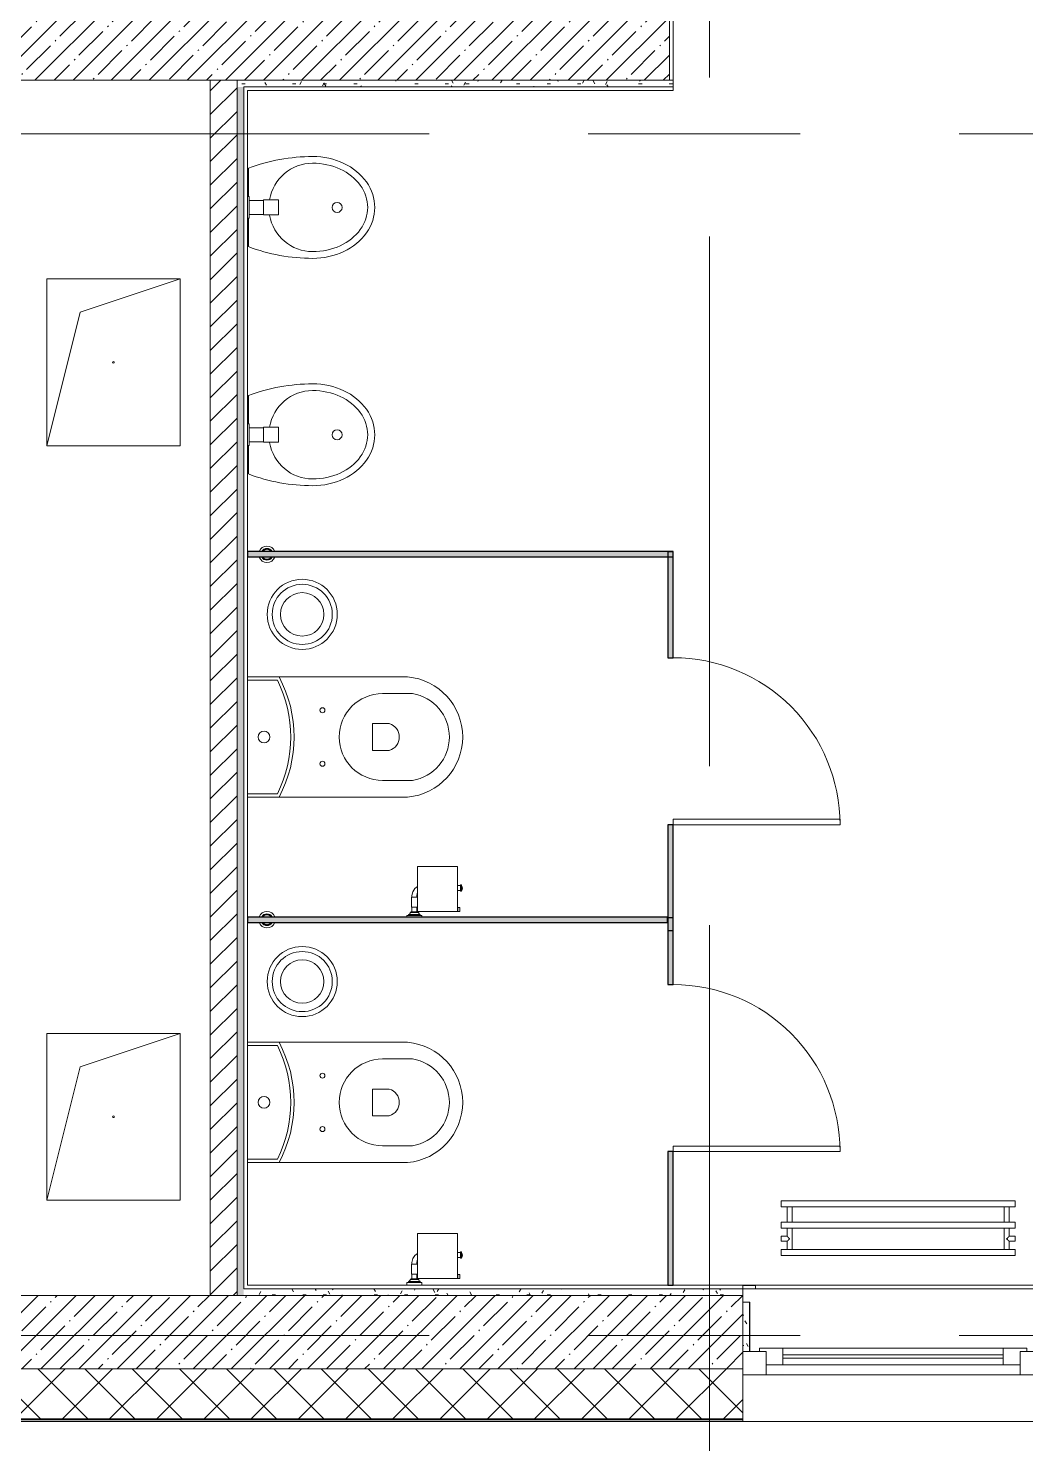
# Model space of a CAD drawing. Header units: millimetres. Extents: x 35147 to 231677, y -8553 to 29000.
# Drawn here: x 68520 to 71507, y -324 to 3916 of the extents above; entities that cross this region are included whole.
import ezdxf

# ---------------------------------------------------------------- set-up
doc = ezdxf.new("R2010")
doc.units = ezdxf.units.MM
doc.linetypes.add('Осевая', pattern=[3175, 635, -476.25, 1587.5, -476.25])
for name, color, linetype, lineweight in [('A-DETL-GENF', 7, 'Continuous', 9), ('A-DOOR', 7, 'Continuous', 9), ('A-GENM', 7, 'Continuous', 9), ('A-GENM-1', 7, 'Continuous', 25), ('A-GLAZ', 7, 'Continuous', 9), ('A-GLAZ-1', 7, 'Continuous', 13), ('A-WALL', 7, 'Continuous', 9), ('I-WALL', 7, 'Continuous', 9), ('M-EQPM', 7, 'Continuous', 9), ('P-SANR-FIXT', 7, 'Continuous', 9), ('Оси', 7, 'Continuous', 9), ('Оси-2', 7, 'Осевая', 9)]:
    doc.layers.add(name, color=color, linetype=linetype, lineweight=lineweight)
doc.layers.add('A-WALL-1', color=7, linetype='Continuous', lineweight=9, true_color=0x3c3c3c)
doc.layers.add('A-WALL-FNSH-1', color=7, linetype='Continuous', lineweight=9, true_color=0x3c3c3c)
pattern_1 = [(45, (0, 0), (-57.02463, 57.02463), []), (45, (57.025, 0), (-57.02463, 57.02463), [100.806, -20.161, 3.353, -16.808])]
pattern_2 = [(0, (0, 0), (121.92, 30.48), [10.058, -81.382, 10.058, -81.382, -487.68]), (0, (0, 0), (121.92, 30.48), [-182.88, 10.058, -172.822, 10.058, -81.382, -213.36]), (0, (0, 0), (121.92, 30.48), [-457.2, 10.058, -50.902, 10.058, -142.342]), (120, (45.72, 15.24), (-87.356454, 90.345817), [10.058, -81.382, 10.058, -81.382, -487.68]), (120, (45.72, 15.24), (-87.356454, 90.345817), [-182.88, 10.058, -172.822, 10.058, -81.382, -213.36]), (120, (45.72, 15.24), (-87.356454, 90.345817), [-457.2, 10.058, -50.902, 10.058, -142.342]), (240, (60.96, 76.2), (-34.563546, -120.825817), [10.058, -81.382, 10.058, -81.382, -487.68]), (240, (60.96, 76.2), (-34.563546, -120.825817), [-182.88, 10.058, -172.822, 10.058, -81.382, -213.36]), (240, (60.96, 76.2), (-34.563546, -120.825817), [-457.2, 10.058, -50.902, 10.058, -142.342])]

# ---------------------------------------------------------------- blocks, each defined once
blk = doc.blocks.new('120_Окно_СКБ_1Ст - 120_Окно_СКБ_1Ст 900х2500_h_-22445987-План размещения напольных электротехнических лючков и розеток 2 этажа в осях 12-23')
at = {"layer": 'A-GLAZ'}
for p, q in [((450, -57), (-450, -57)), ((-430, -127), (-400, -127)), ((-330, -107), (330, -107)), ((330, -117), (-330, -117)), ((400, -127), (430, -127))]:
    blk.add_line(p, q, dxfattribs=at)
at = {"layer": 'A-GLAZ-1'}
for p, q in [((-450, -127), (-450, -57)), ((-450, -57), (-380, -57)), ((-380, -57), (-380, -127)), ((380, -127), (380, -57)), ((380, -57), (450, -57)), ((450, -57), (450, -127)), ((-380, -127), (-450, -127)), ((-380, -127), (-400, -127)), ((-400, -127), (-400, -137)), ((380, -87), (-380, -87)), ((-380, -87), (-380, -127)), ((-330, -137), (-330, -87)), ((330, -137), (330, -87)), ((380, -127), (380, -87)), ((450, -127), (380, -127)), ((400, -127), (380, -127)), ((400, -137), (400, -127)), ((-400, -137), (400, -137)), ((400, -137), (-400, -137))]:
    blk.add_line(p, q, dxfattribs=at)
blk = doc.blocks.new('GM_Отверстие прямоугольное _в плите_ - Отверстие-21609437-План размещения напольных электротехнических лючков и розеток 2 этажа в осях 12-23')
at = {"layer": 'A-GENM'}
for p, q in [((-200, -250), (-200, 250)), ((-200, 250), (200, 250)), ((200, 250), (-200, 250)), ((-200, 250), (-200, -250)), ((-100, 150), (200, 250)), ((200, 250), (200, -250)), ((200, -250), (200, 250)), ((-200, -250), (-100, 150)), ((200, -250), (-200, -250)), ((-200, -250), (200, -250))]:
    blk.add_line(p, q, dxfattribs=at)
for start, end in [(360, 180), (180, 360)]:
    blk.add_arc((0, 0), 2.5, start, end, dxfattribs=at)
blk = doc.blocks.new('radiator_prado_classic_z_tip_30_po exemplyaru - Classic Z Тип 30-500-30677900-План размещения напольных электротехнических лючков и розеток 2 этажа в осях 12-23')
at = {"layer": 'M-EQPM'}
for p, q in [((0, 228), (0, 210)), ((700, 228), (0, 228)), ((700, 210), (700, 228)), ((0, 210), (700, 210)), ((17.5, 210), (17.5, 164)), ((32.5, 164), (32.5, 210)), ((667.5, 210), (667.5, 164)), ((682.5, 164), (682.5, 210)), ((700, 164), (0, 164)), ((0, 164), (0, 146)), ((0, 146), (700, 146)), ((17.5, 146), (17.5, 121.5)), ((32.5, 82), (32.5, 146)), ((667.5, 146), (667.5, 82)), ((682.5, 121.5), (682.5, 146)), ((700, 146), (700, 164)), ((17.5, 121.5), (0, 121.5)), ((17.5, 121.5), (0, 121.5)), ((0, 121.5), (0, 121.2)), ((0, 106.5), (0, 121.5)), ((0, 121.2), (0, 121.2)), ((0, 106.8), (0, 106.5)), ((0, 106.8), (0, 106.8)), ((0, 106.5), (17.5, 106.5)), ((0, 106.5), (17.5, 106.5)), ((17.5, 106.5), (17.5, 82)), ((700, 121.5), (682.5, 121.5)), ((700, 121.5), (682.5, 121.5)), ((682.5, 82), (682.5, 106.5)), ((682.5, 106.5), (700, 106.5)), ((682.5, 106.5), (700, 106.5)), ((700, 121.5), (700, 106.5)), ((700, 121.2), (700, 121.5)), ((700, 121.5), (700, 121.2)), ((700, 121.2), (700, 121.5)), ((700, 106.5), (700, 106.8)), ((700, 106.8), (700, 106.5)), ((700, 106.5), (700, 106.8)), ((700, 82), (0, 82)), ((0, 82), (0, 64)), ((700, 64), (0, 64)), ((700, 64), (700, 82))]:
    blk.add_line(p, q, dxfattribs=at)
for points, knots in [([(25, 114), (24.5, 114.5), (23.6, 115.4), (22.4, 116.6), (21.6, 117.4), (21.1, 117.9), (20.8, 118.2), (20.5, 118.5), (20.2, 118.8), (19.8, 119.1), (19.6, 119.4), (19.3, 119.7), (19, 120), (18.7, 120.3), (18.5, 120.5), (18.3, 120.7), (18.1, 120.9), (17.9, 121.1), (17.8, 121.2), (17.7, 121.3), (17.5, 121.5), (17.5, 121.5), (17.5, 121.5)], [0, 0, 0, 0, 0.142857, 0.285714, 0.357143, 0.392857, 0.428571, 0.464286, 0.5, 0.535714, 0.571429, 0.607143, 0.642857, 0.678571, 0.714286, 0.75, 0.785714, 0.821429, 0.857143, 0.892857, 0.928571, 1, 1, 1, 1]), ([(17.5, 106.5), (17.5, 106.5), (17.5, 106.5), (17.7, 106.7), (17.8, 106.8), (17.9, 106.9), (18.1, 107.1), (18.3, 107.3), (18.5, 107.5), (18.7, 107.7), (19, 108), (19.3, 108.3), (19.6, 108.6), (19.8, 108.9), (20.3, 109.3), (20.7, 109.7), (21.1, 110.1), (21.6, 110.6), (22.4, 111.4), (23.6, 112.6), (24.5, 113.5), (25, 114)], [0, 0, 0, 0, 0.071429, 0.107143, 0.142857, 0.178571, 0.214286, 0.25, 0.285714, 0.321429, 0.357143, 0.392857, 0.428571, 0.464286, 0.5, 0.571429, 0.607143, 0.642857, 0.714286, 0.857143, 1, 1, 1, 1]), ([(675, 114), (675.5, 114.5), (676.4, 115.4), (677.6, 116.6), (678.4, 117.4), (678.9, 117.9), (679.2, 118.2), (679.5, 118.5), (679.8, 118.8), (680.1, 119.2), (680.4, 119.4), (680.7, 119.7), (681, 120), (681.3, 120.3), (681.5, 120.5), (681.7, 120.7), (681.9, 120.9), (682.1, 121.1), (682.2, 121.2), (682.3, 121.3), (682.5, 121.5), (682.5, 121.5), (682.5, 121.5)], [0, 0, 0, 0, 0.142857, 0.285714, 0.357143, 0.392857, 0.428571, 0.464286, 0.5, 0.535714, 0.571429, 0.607143, 0.642857, 0.678571, 0.714286, 0.75, 0.785714, 0.821429, 0.857143, 0.892857, 0.928571, 1, 1, 1, 1]), ([(682.5, 106.5), (682.5, 106.5), (682.5, 106.5), (682.3, 106.7), (682.2, 106.8), (682.1, 106.9), (681.9, 107.1), (681.7, 107.3), (681.5, 107.5), (681.3, 107.7), (681, 108), (680.7, 108.3), (680.4, 108.6), (680.1, 108.8), (679.7, 109.3), (679.3, 109.7), (678.9, 110.1), (678.4, 110.6), (677.6, 111.4), (676.4, 112.6), (675.5, 113.5), (675, 114)], [0, 0, 0, 0, 0.071429, 0.107143, 0.142857, 0.178571, 0.214286, 0.25, 0.285714, 0.321429, 0.357143, 0.392857, 0.428571, 0.464286, 0.5, 0.571429, 0.607143, 0.642857, 0.714286, 0.857143, 1, 1, 1, 1])]:
    blk.add_open_spline(points, degree=3, knots=knots, dxfattribs=at)
blk = doc.blocks.new('131_Сантехническая перегородка_Дверь - СД-1-29846662-План размещения напольных электротехнических лючков и розеток 2 этажа в осях 12-23')
at = {"layer": 'A-GENM'}
for points in [[(0, 8), (0, -8), (317.3, -8), (317.3, 8), (280.2, 8)], [(817.3, 8), (817.3, -8), (1134.7, -8), (1134.7, 8)]]:
    blk.add_hatch(color=256, dxfattribs=at).paths.add_polyline_path(points)
at = {"layer": 'A-DOOR'}
for p, q in [((333.3, -8), (317.3, -8)), ((317.3, -8), (317.3, -508)), ((333.3, -8), (333.3, -508)), ((333.3, -508), (317.3, -508))]:
    blk.add_line(p, q, dxfattribs=at)
blk.add_arc((317.3, -8), 500, 270, 0, dxfattribs=at)
at = {"layer": 'A-GENM-1'}
for p, q in [((317.3, 8), (0, 8)), ((0, 8), (0, -8)), ((317.3, -8), (317.3, 8)), ((1134.7, 8), (817.3, 8)), ((817.3, 8), (817.3, -8)), ((1134.7, -8), (1134.7, 8)), ((0, -8), (317.3, -8)), ((817.3, -8), (1134.7, -8))]:
    blk.add_line(p, q, dxfattribs=at)
blk = doc.blocks.new('131_Сантехническая перегородка_Дверь_сдвиг_ - СД-1-30819161-План размещения напольных электротехнических лючков и розеток 2 этажа в осях 12-23')
at = {"layer": 'A-GENM'}
for points in [[(0, -8), (400, -8), (400, 8), (0, 8)], [(900, 8), (900, -8), (1100, -8), (1100, 8)]]:
    blk.add_hatch(color=256, dxfattribs=at).paths.add_polyline_path(points)
at = {"layer": 'A-DOOR'}
for p, q in [((416, -8), (400, -8)), ((400, -8), (400, -508)), ((416, -8), (416, -508)), ((416, -508), (400, -508))]:
    blk.add_line(p, q, dxfattribs=at)
blk.add_arc((400, -8), 500, 270, 0, dxfattribs=at)
at = {"layer": 'A-GENM-1'}
for p, q in [((400, 8), (0, 8)), ((0, 8), (0, -8)), ((400, -8), (400, 8)), ((1100, 8), (900, 8)), ((900, 8), (900, -8)), ((1100, -8), (1100, 8)), ((0, -8), (400, -8)), ((900, -8), (1100, -8))]:
    blk.add_line(p, q, dxfattribs=at)
blk = doc.blocks.new('131_Сантехническая перегородка - СП-4-30850764-План размещения напольных электротехнических лючков и розеток 2 этажа в осях 12-23')
at = {"layer": 'A-GENM'}
blk.add_hatch(color=256, dxfattribs=at).paths.add_polyline_path([(1330, -8), (1330, 8), (55.2, 8), (55.2, -8), (1181.4, -8)])
at = {"layer": 'A-GENM', "flags": 128}
for points in [[(126.7, 8), (126.3, 8.5), (126, 9), (125.6, 9.5), (125.2, 9.9), (124.8, 10.4), (124.4, 10.8), (123.9, 11.2), (123.5, 11.6), (123, 12), (122.5, 12.3), (122, 12.7), (121.5, 13), (121, 13.3), (120.5, 13.6), (119.9, 13.8), (119.4, 14), (118.8, 14.3), (118.2, 14.4), (117.6, 14.6), (117, 14.7), (116.5, 14.9), (115.9, 14.9), (115.3, 15), (114.7, 15.1), (114.1, 15.1), (113.5, 15.1), (112.8, 15), (112.2, 15), (111.7, 14.9), (111.1, 14.8), (110.5, 14.7), (109.9, 14.5), (109.3, 14.4), (108.7, 14.2), (108.2, 13.9), (107.6, 13.7), (107.1, 13.4), (106.5, 13.2), (106, 12.9), (105.5, 12.5), (105, 12.2), (104.5, 11.8), (104.1, 11.4), (103.6, 11), (103.2, 10.6), (102.8, 10.2), (102.4, 9.7), (102, 9.3), (101.6, 8.8), (101.3, 8.3), (101.1, 8)], [(101.1, -8), (101.4, -8.5), (101.8, -9), (102.2, -9.5), (102.6, -9.9), (103, -10.4), (103.4, -10.8), (103.8, -11.2), (104.3, -11.6), (104.7, -12), (105.2, -12.3), (105.7, -12.7), (106.2, -13), (106.8, -13.3), (107.3, -13.6), (107.9, -13.8), (108.4, -14), (109, -14.3), (109.6, -14.4), (110.1, -14.6), (110.7, -14.7), (111.3, -14.9), (111.9, -14.9), (112.5, -15), (113.1, -15.1), (113.7, -15.1), (114.3, -15.1), (114.9, -15), (115.5, -15), (116.1, -14.9), (116.7, -14.8), (117.3, -14.7), (117.9, -14.5), (118.5, -14.4), (119, -14.2), (119.6, -13.9), (120.2, -13.7), (120.7, -13.4), (121.2, -13.2), (121.7, -12.9), (122.3, -12.5), (122.7, -12.2), (123.2, -11.8), (123.7, -11.4), (124.1, -11), (124.6, -10.6), (125, -10.2), (125.4, -9.7), (125.8, -9.3), (126.1, -8.8), (126.5, -8.3), (126.7, -8)]]:
    blk.add_lwpolyline(points, dxfattribs=at)
at = {"layer": 'A-GENM'}
for radius, start, end in [(24.6, 19.9113, 160.0887), (17.6, 28.9731, 151.0269), (15.1, 78.8699, 146.2189), (15.1, 33.7811, 53.124), (24.6, 199.9113, 340.0887), (17.6, 208.9731, 331.0269), (15.1, 213.7811, 233.124), (15.1, 258.8699, 326.2189)]:
    blk.add_arc((113.9, 0), radius, start, end, dxfattribs=at)
at = {"layer": 'A-GENM-1'}
for p, q in [((1330, 8), (55.2, 8)), ((55.2, 8), (55.2, -8)), ((1330, -8), (1330, 8)), ((55.2, -8), (1330, -8))]:
    blk.add_line(p, q, dxfattribs=at)
blk = doc.blocks.new('131_Сантехническая перегородка - СП-4-30850728-План размещения напольных электротехнических лючков и розеток 2 этажа в осях 12-23')
at = {"layer": 'A-GENM'}
blk.add_hatch(color=256, dxfattribs=at).paths.add_polyline_path([(1330, -8), (1330, 8), (71.3, 8), (71.3, -8), (1197.6, -8)])
at = {"layer": 'A-GENM', "flags": 128}
for points in [[(142.8, 8), (142.5, 8.5), (142.1, 9), (141.8, 9.5), (141.4, 9.9), (141, 10.4), (140.5, 10.8), (140.1, 11.2), (139.6, 11.6), (139.2, 12), (138.7, 12.3), (138.2, 12.7), (137.7, 13), (137.1, 13.3), (136.6, 13.6), (136.1, 13.8), (135.5, 14), (134.9, 14.3), (134.4, 14.4), (133.8, 14.6), (133.2, 14.7), (132.6, 14.9), (132, 14.9), (131.4, 15), (130.8, 15.1), (130.2, 15.1), (129.6, 15.1), (129, 15), (128.4, 15), (127.8, 14.9), (127.2, 14.8), (126.6, 14.7), (126, 14.5), (125.4, 14.4), (124.9, 14.2), (124.3, 13.9), (123.8, 13.7), (123.2, 13.4), (122.7, 13.2), (122.2, 12.9), (121.7, 12.5), (121.2, 12.2), (120.7, 11.8), (120.2, 11.4), (119.8, 11), (119.3, 10.6), (118.9, 10.2), (118.5, 9.7), (118.1, 9.3), (117.8, 8.8), (117.4, 8.3), (117.3, 8)], [(117.3, -8), (117.6, -8.5), (117.9, -9), (118.3, -9.5), (118.7, -9.9), (119.1, -10.4), (119.5, -10.8), (120, -11.2), (120.4, -11.6), (120.9, -12), (121.4, -12.3), (121.9, -12.7), (122.4, -13), (122.9, -13.3), (123.5, -13.6), (124, -13.8), (124.6, -14), (125.1, -14.3), (125.7, -14.4), (126.3, -14.6), (126.9, -14.7), (127.5, -14.9), (128.1, -14.9), (128.7, -15), (129.3, -15.1), (129.9, -15.1), (130.5, -15.1), (131.1, -15), (131.7, -15), (132.3, -14.9), (132.9, -14.8), (133.4, -14.7), (134, -14.5), (134.6, -14.4), (135.2, -14.2), (135.7, -13.9), (136.3, -13.7), (136.8, -13.4), (137.4, -13.2), (137.9, -12.9), (138.4, -12.5), (138.9, -12.2), (139.4, -11.8), (139.8, -11.4), (140.3, -11), (140.7, -10.6), (141.1, -10.2), (141.5, -9.7), (141.9, -9.3), (142.3, -8.8), (142.6, -8.3), (142.8, -8)]]:
    blk.add_lwpolyline(points, dxfattribs=at)
at = {"layer": 'A-GENM'}
for radius, start, end in [(24.6, 19.9113, 160.0887), (17.6, 28.9731, 151.0269), (15.1, 78.8699, 146.2189), (15.1, 33.7811, 53.124), (24.6, 199.9113, 340.0887), (17.6, 208.9731, 331.0269), (15.1, 213.7811, 233.124), (15.1, 258.8699, 326.2189)]:
    blk.add_arc((130, 0), radius, start, end, dxfattribs=at)
at = {"layer": 'A-GENM-1'}
for p, q in [((1330, 8), (71.3, 8)), ((71.3, 8), (71.3, -8)), ((1330, -8), (1330, 8)), ((71.3, -8), (1330, -8))]:
    blk.add_line(p, q, dxfattribs=at)
blk = doc.blocks.new('мусорная корзина - Round_ Metal-30590745-План размещения напольных электротехнических лючков и розеток 2 этажа в осях 12-23')
at = {"layer": 'P-SANR-FIXT'}
for radius, start, end in [(105, 0, 180), (90, 360, 180), (65, 0, 180), (105, 180, 360), (90, 180, 360), (65, 180, 360)]:
    blk.add_arc((0, 0), radius, start, end, dxfattribs=at)
blk = doc.blocks.new('WC Seat_2 with Cistern-Wall Based - 640 x 360mm-30580118-План размещения напольных электротехнических лючков и розеток 2 этажа в осях 12-23')
at = {"layer": 'P-SANR-FIXT'}
for p, q in [((-55, 485.5), (-55, 100.5)), ((-5, 410.5), (-5, 500.5)), ((255, 500.5), (255, 410.5)), ((305, 100.5), (305, 485.5)), ((85, 430.5), (85, 380.5)), ((165, 380.5), (165, 430.5)), ((85, 380.5), (165, 380.5)), ((-55, 100.5), (-55, 5.5)), ((-45, 5.5), (-45, 95.6)), ((295, 95.6), (295, 5.5)), ((305, 5.5), (305, 100.5))]:
    blk.add_line(p, q, dxfattribs=at)
for centre, radius, start, end in [((125, 469.8), 180.7, 4.9791, 175.0209), ((125, 478.7), 131.8, 9.5273, 170.4727), ((125, 418.8), 41.7, 16.2602, 163.7398), ((125, 410.5), 130, 180, 360), ((45, 230.5), 7.5, 0, 180), ((45, 230.5), 7.5, 180, 360), ((205, 230.5), 7.5, 0, 180), ((205, 230.5), 7.5, 180, 360), ((125, -237), 382.5, 61.9275, 118.0725), ((125, -247), 382.5, 63.6122, 116.3878), ((125, 55.5), 17.5, 0, 180), ((125, 55.5), 17.5, 180, 360)]:
    blk.add_arc(centre, radius, start, end, dxfattribs=at)
blk = doc.blocks.new('Urinal - Urinal-30617152-План размещения напольных электротехнических лючков и розеток 2 этажа в осях 12-23')
at = {"layer": 'P-SANR-FIXT'}
for p, q in [((-117.4, -2.6), (-32.5, -2.6)), ((32.5, -2.6), (117.4, -2.6))]:
    blk.add_line(p, q, dxfattribs=at)
blk.add_circle((0, -268.3), 15, dxfattribs=at)
for centre, start, end in [((392.4, -195), 159.3261, 180), ((-392.4, -195), 360, 20.6739)]:
    blk.add_arc(centre, 544.9, start, end, dxfattribs=at)
for major_axis, ratio, start_param, end_param in [((-132.5, 0), 0.987707, 4.886922, 6.283185), ((132.5, 0), 0.987707, 0, 1.396263), ((0, 186.2), 0.819068, 1.570796, 4.712389), ((0, 165), 0.80303, 1.570796, 4.712389)]:
    blk.add_ellipse((0, -195), major_axis=major_axis, ratio=ratio, start_param=start_param, end_param=end_param, dxfattribs=at)
blk = doc.blocks.new('Sanitary_Taps-Mixers_Gessi_70388-HABITO-External-part-for-wall-moun - 707 - Black Metal Brushed PVD-30902499-План размещения напольных электротехнических лючков и розеток 2 этажа в осях 12-23')
at = {"layer": 'A-GENM'}
for p, q in [((69176.4, 3411.6), (69181.4, 3411.6)), ((69176.4, 3346.6), (69176.4, 3411.6)), ((69176.4, 3400.1), (69176.4, 3411.6)), ((69176.4, 3411.6), (69181.4, 3411.6)), ((69181.4, 3411.6), (69181.4, 3346.6)), ((69181.4, 3411.6), (69181.4, 3400.1)), ((69181.4, 3400.1), (69224.4, 3400.1)), ((69224.4, 3356.6), (69224.4, 3401.6)), ((69224.4, 3401.6), (69268.4, 3401.6)), ((69224.4, 3400.1), (69224.4, 3401.6)), ((69224.4, 3401.6), (69268.4, 3401.6)), ((69268.4, 3401.6), (69269.4, 3400.6)), ((69268.4, 3401.6), (69269.4, 3400.6)), ((69269.4, 3400.6), (69269.4, 3357.6)), ((69269.4, 3400.6), (69269.4, 3357.6)), ((69176.4, 3346.6), (69176.4, 3358.1)), ((69224.4, 3358.1), (69181.4, 3358.1)), ((69181.4, 3358.1), (69181.4, 3346.6)), ((69224.4, 3356.6), (69224.4, 3358.1)), ((69268.4, 3356.6), (69224.4, 3356.6)), ((69268.4, 3356.6), (69224.4, 3356.6)), ((69269.4, 3357.6), (69268.4, 3356.6)), ((69269.4, 3357.6), (69268.4, 3356.6)), ((69181.4, 3346.6), (69176.4, 3346.6)), ((69181.4, 3346.6), (69176.4, 3346.6))]:
    blk.add_line(p, q, dxfattribs=at)
blk = doc.blocks.new('Sanitary_Toilet-Accessories_Gessi_Wall-mounted-paper-roll-holder-65449 - Chrome-30916167-План размещения напольных электротехнических лючков и розеток 2 этажа в осях 12-23')
at = {"layer": 'A-DETL-GENF'}
for p, q in [((69687.5, 1404.8), (69685.9, 1404.6)), ((69685.9, 1404.6), (69685.9, 1344.5)), ((69803.6, 1404.8), (69687.5, 1404.8)), ((69804.9, 1404.6), (69803.6, 1404.8)), ((69804.9, 1347.6), (69804.9, 1404.6)), ((69671.1, 1329.4), (69668.9, 1318.1)), ((69668.9, 1318.1), (69668.9, 1312.6)), ((69677.5, 1338.9), (69671.1, 1329.4)), ((69685.9, 1344.5), (69677.5, 1338.9)), ((69683.9, 1318.1), (69685, 1323.6)), ((69683.9, 1312.6), (69683.9, 1318.1)), ((69685, 1323.6), (69685.9, 1325)), ((69685.9, 1325), (69685.9, 1344.5)), ((69685.9, 1325), (69685.9, 1279.8)), ((69804.9, 1347.6), (69804.9, 1332.6)), ((69813.9, 1347.6), (69804.9, 1347.6)), ((69804.9, 1332.6), (69813.9, 1332.6)), ((69804.9, 1279.8), (69804.9, 1332.6)), ((69813.9, 1349.6), (69813.9, 1347.6)), ((69817.4, 1349.6), (69813.9, 1349.6)), ((69813.9, 1332.6), (69813.9, 1347.6)), ((69813.9, 1332.6), (69813.9, 1330.6)), ((69813.9, 1330.6), (69817.4, 1330.6)), ((69817.4, 1347.6), (69817.4, 1349.6)), ((69817.4, 1332.6), (69817.4, 1347.6)), ((69819.3, 1344.1), (69817.4, 1347.6)), ((69817.4, 1332.6), (69819.3, 1336.1)), ((69817.4, 1330.6), (69817.4, 1332.6)), ((69819.9, 1340.1), (69819.3, 1344.1)), ((69819.3, 1336.1), (69819.9, 1340.1)), ((69667.4, 1312.6), (69667.4, 1282.6)), ((69668.9, 1312.6), (69667.4, 1312.6)), ((69667.4, 1282.6), (69668.9, 1282.6)), ((69668.9, 1312.6), (69683.9, 1312.6)), ((69683.9, 1282.6), (69668.9, 1282.6)), ((69668.9, 1282.6), (69668.9, 1269.1)), ((69685.4, 1312.6), (69683.9, 1312.6)), ((69683.9, 1282.6), (69685.4, 1282.6)), ((69683.9, 1279.8), (69683.9, 1282.6)), ((69683.9, 1271.8), (69683.9, 1279.8)), ((69685.9, 1279.8), (69683.9, 1279.8)), ((69685.4, 1282.6), (69685.4, 1312.6)), ((69685.9, 1279.8), (69685.9, 1271.8)), ((69804.9, 1279.8), (69804.9, 1271.8)), ((69805.9, 1279.8), (69804.9, 1279.8)), ((69805.9, 1281.8), (69805.9, 1279.8)), ((69812.4, 1281.8), (69805.9, 1281.8)), ((69805.9, 1271.8), (69805.9, 1279.8)), ((69812.4, 1269.8), (69812.4, 1281.8)), ((69653.9, 1258.1), (69653.9, 1253.5)), ((69658.9, 1258.1), (69653.9, 1258.1)), ((69660.6, 1261.3), (69658.9, 1260.6)), ((69693.9, 1260.6), (69658.9, 1260.6)), ((69658.9, 1260.6), (69658.9, 1258.1)), ((69658.9, 1258.1), (69693.9, 1258.1)), ((69662.1, 1262.7), (69660.6, 1261.3)), ((69663.1, 1264.5), (69662.1, 1262.7)), ((69663.4, 1266.6), (69663.1, 1264.5)), ((69665.4, 1266.6), (69663.4, 1266.6)), ((69665.4, 1269.1), (69665.4, 1266.6)), ((69668.9, 1269.1), (69665.4, 1269.1)), ((69665.4, 1266.6), (69687.4, 1266.6)), ((69667.4, 1269.1), (69685.9, 1269.1)), ((69683.9, 1271.8), (69685.9, 1271.8)), ((69683.9, 1269.1), (69683.9, 1271.8)), ((69687.4, 1269.1), (69683.9, 1269.1)), ((69685.9, 1271.8), (69685.9, 1269.8)), ((69685.9, 1269.8), (69804.9, 1269.8)), ((69687.4, 1266.6), (69687.4, 1269.1)), ((69689.4, 1266.6), (69687.4, 1266.6)), ((69689.7, 1264.5), (69689.4, 1266.6)), ((69690.7, 1262.7), (69689.7, 1264.5)), ((69692.2, 1261.3), (69690.7, 1262.7)), ((69693.9, 1260.6), (69692.2, 1261.3)), ((69693.9, 1258.1), (69693.9, 1260.6)), ((69698.9, 1258.1), (69693.9, 1258.1)), ((69698.9, 1253.5), (69698.9, 1258.1)), ((69804.9, 1271.8), (69805.9, 1271.8)), ((69804.9, 1269.8), (69804.9, 1271.8)), ((69805.9, 1271.8), (69805.9, 1269.8)), ((69805.9, 1269.8), (69812.4, 1269.8))]:
    blk.add_line(p, q, dxfattribs=at)
blk = doc.blocks.new('Sanitary_Toilet-Accessories_Gessi_Wall-mounted-paper-roll-holder-65449 - Chrome-V170-План размещения напольных электротехнических лючков и розеток 2 этажа в осях 12-23')
at = {"layer": 'A-DETL-GENF'}
for p, q in [((69687.5, 305.7), (69685.9, 305.6)), ((69685.9, 305.6), (69685.9, 245.4)), ((69803.6, 305.7), (69687.5, 305.7)), ((69804.9, 305.6), (69803.6, 305.7)), ((69804.9, 248.5), (69804.9, 305.6)), ((69667.4, 213.5), (69667.4, 183.5)), ((69668.9, 213.5), (69667.4, 213.5)), ((69671.1, 230.3), (69668.9, 219)), ((69668.9, 219), (69668.9, 213.5)), ((69668.9, 213.5), (69683.9, 213.5)), ((69677.5, 239.9), (69671.1, 230.3)), ((69685.9, 245.4), (69677.5, 239.9)), ((69683.9, 219), (69685, 224.5)), ((69683.9, 213.5), (69683.9, 219)), ((69685.4, 213.5), (69683.9, 213.5)), ((69685, 224.5), (69685.9, 225.9)), ((69685.4, 183.5), (69685.4, 213.5)), ((69685.9, 225.9), (69685.9, 245.4)), ((69685.9, 225.9), (69685.9, 180.7)), ((69804.9, 248.5), (69804.9, 233.5)), ((69813.9, 248.5), (69804.9, 248.5)), ((69804.9, 233.5), (69813.9, 233.5)), ((69804.9, 180.7), (69804.9, 233.5)), ((69813.9, 250.5), (69813.9, 248.5)), ((69817.4, 250.5), (69813.9, 250.5)), ((69813.9, 233.5), (69813.9, 248.5)), ((69813.9, 233.5), (69813.9, 231.5)), ((69813.9, 231.5), (69817.4, 231.5)), ((69817.4, 248.5), (69817.4, 250.5)), ((69817.4, 233.5), (69817.4, 248.5)), ((69819.3, 245), (69817.4, 248.5)), ((69817.4, 233.5), (69819.3, 237)), ((69817.4, 231.5), (69817.4, 233.5)), ((69819.9, 241), (69819.3, 245)), ((69819.3, 237), (69819.9, 241)), ((69665.4, 170), (69665.4, 167.5)), ((69668.9, 170), (69665.4, 170)), ((69667.4, 183.5), (69668.9, 183.5)), ((69667.4, 170), (69685.9, 170)), ((69683.9, 183.5), (69668.9, 183.5)), ((69668.9, 183.5), (69668.9, 170)), ((69683.9, 183.5), (69685.4, 183.5)), ((69683.9, 180.7), (69683.9, 183.5)), ((69683.9, 172.7), (69683.9, 180.7)), ((69685.9, 180.7), (69683.9, 180.7)), ((69683.9, 172.7), (69685.9, 172.7)), ((69683.9, 170), (69683.9, 172.7)), ((69687.4, 170), (69683.9, 170)), ((69685.9, 180.7), (69685.9, 172.7)), ((69685.9, 172.7), (69685.9, 170.7)), ((69685.9, 170.7), (69804.9, 170.7)), ((69687.4, 167.5), (69687.4, 170)), ((69804.9, 180.7), (69804.9, 172.7)), ((69805.9, 180.7), (69804.9, 180.7)), ((69804.9, 172.7), (69805.9, 172.7)), ((69804.9, 170.7), (69804.9, 172.7)), ((69805.9, 182.7), (69805.9, 180.7)), ((69812.4, 182.7), (69805.9, 182.7)), ((69805.9, 172.7), (69805.9, 180.7)), ((69805.9, 172.7), (69805.9, 170.7)), ((69805.9, 170.7), (69812.4, 170.7)), ((69812.4, 170.7), (69812.4, 182.7)), ((69653.9, 159), (69653.9, 151)), ((69658.9, 159), (69653.9, 159)), ((69660.6, 162.2), (69658.9, 161.5)), ((69693.9, 161.5), (69658.9, 161.5)), ((69658.9, 161.5), (69658.9, 159)), ((69658.9, 159), (69693.9, 159)), ((69662.1, 163.6), (69660.6, 162.2)), ((69663.1, 165.5), (69662.1, 163.6)), ((69663.4, 167.5), (69663.1, 165.5)), ((69665.4, 167.5), (69663.4, 167.5)), ((69665.4, 167.5), (69687.4, 167.5)), ((69689.4, 167.5), (69687.4, 167.5)), ((69689.7, 165.5), (69689.4, 167.5)), ((69690.7, 163.6), (69689.7, 165.5)), ((69692.2, 162.2), (69690.7, 163.6)), ((69693.9, 161.5), (69692.2, 162.2)), ((69693.9, 159), (69693.9, 161.5)), ((69698.9, 159), (69693.9, 159)), ((69698.9, 151), (69698.9, 159))]:
    blk.add_line(p, q, dxfattribs=at)

msp = doc.modelspace()

# ---------------------------------------------------------------- hatches: boundary and pattern name
at = {"layer": 'A-WALL'}
h = msp.add_hatch(dxfattribs=at)
h.set_pattern_fill('FP_21', color=256, style=0, pattern_type=2)
h.set_pattern_definition([(45, (0, 0), (-70.71068, 70.71068), []), (135, (0, 0), (-70.71068, -70.71068), [])])
h.paths.add_polyline_path([(75397.3, -250), (75700, -250), (75700, -100), (71560, -100), (71560, -250), (74669.4, -250)])
h.paths.add_polyline_path([(70302.2, -250), (70660, -250), (70660, -100), (67060, -100), (67060, -250), (69574.4, -250)])
h.paths.add_polyline_path([(65207.2, -250), (66160, -250), (66160, -100), (65160, -100), (65160, -250)])
h.paths.add_polyline_path([(61567.9, -250), (62060, -250), (62060, -100), (60910, -100), (60910, -250)])
h.paths.add_polyline_path([(58060, -250), (58810, -250), (58810, -100), (58060, -100), (58060, -244.2)])
h.paths.add_polyline_path([(56910, -250), (57160, -250), (57160, -100), (56410, -100), (56410, -250)])
h.paths.add_polyline_path([(52410, -250), (53310, -250), (53310, -100), (51910, -100), (51910, -250)])
h.paths.add_polyline_path([(47410, -250), (48810, -250), (48810, -100), (47410, -100), (47410, -244.2)])
h.paths.add_polyline_path([(43371.3, -250), (44036.3, -250), (44036.3, -100), (42660, -100), (42660, -250)])
h.paths.add_polyline_path([(44936.3, -250), (45310, -250), (45310, -100), (44936.3, -100), (44936.3, -244.2)])
h.paths.add_polyline_path([(39560, -250), (39560, -100), (38742.7, -100), (38742.7, -250), (39040, -250)])
at = {"layer": 'I-WALL'}
h = msp.add_hatch(dxfattribs=at)
h.set_pattern_fill('FP_17', color=256, style=0, pattern_type=2)
h.set_pattern_definition(pattern_1)
h.paths.add_polyline_path([(70440, 3760), (70440, 3980), (67080, 3980), (67080, 3760), (70302.2, 3760)])
h = msp.add_hatch(dxfattribs=at)
h.set_pattern_fill('FP_22', color=256, style=0, pattern_type=2)
h.set_pattern_definition([(45, (0, 0), (-35.35534, 35.35534), [])])
h.paths.add_polyline_path([(69065, 120), (69145, 120), (69145, 3760), (69065, 3760), (69065, 334.8)])
h = msp.add_hatch(dxfattribs=at)
h.set_pattern_fill('FP_58', color=256, style=0, pattern_type=2)
h.set_pattern_definition(pattern_2)
h.paths.add_polyline_path([(70451, 3740), (70451, 3760), (69145, 3760), (69145, 3740), (70440, 3740)])
h = msp.add_hatch(dxfattribs=at)
h.set_pattern_fill('FP_58', color=256, style=0, pattern_type=2)
h.set_pattern_definition(pattern_2)
h.paths.add_polyline_path([(69145, 120), (69165, 120), (69165, 3740), (69145, 3740), (69145, 334.8)])
h = msp.add_hatch(dxfattribs=at)
h.set_pattern_fill('FP_58', color=256, style=0, pattern_type=2)
h.set_pattern_definition(pattern_2)
h.paths.add_polyline_path([(71758, 120), (71860, 120), (71860, 140), (71560, 140), (71560, 120), (71576, 120)])
h.paths.add_polyline_path([(69938.3, 120), (70660, 120), (70660, 140), (69165, 140), (69165, 120), (69756.3, 120)])
h = msp.add_hatch(dxfattribs=at)
h.set_pattern_fill('FP_17', color=256, style=0, pattern_type=2)
h.set_pattern_definition(pattern_1)
h.paths.add_polyline_path([(71560, -100), (71860, -100), (71860, 120), (71560, 120), (71560, 45.3)])
h.paths.add_polyline_path([(70302.2, -100), (70660, -100), (70660, 120), (67060, 120), (67060, -100), (69938.3, -100)])
h.paths.add_polyline_path([(65910, -100), (66160, -100), (66160, 120), (65910, 120)])
h = msp.add_hatch(dxfattribs=at)
h.set_pattern_fill('FP_58', color=256, style=0, pattern_type=2)
h.set_pattern_definition(pattern_2)
h.paths.add_polyline_path([(70680, -48), (70680, 100), (70660, 100), (70660, -48), (70666.2, -48)])

# ---------------------------------------------------------------- linework, layer by layer
at = {"layer": 'A-WALL'}
for p, q in [((70451, 3760), (68465, 3760)), ((70451, 3740), (69165, 3740)), ((69165, 3740), (69165, 140)), ((69165, 140), (70660, 140)), ((67060, 120), (69165, 120)), ((69165, 120), (70660, 120)), ((70660, -100), (67060, -100)), ((67060, -250), (70660, -250)), ((67060, -253), (70660, -253)), ((71560, -258), (70660, -258))]:
    msp.add_line(p, q, dxfattribs=at)
at = {"layer": 'A-WALL-1'}
for p, q in [((69065, 3760), (69065, 120)), ((69145, 3760), (69145, 120)), ((70451, 3740), (70451, 3760)), ((70660, -250), (70660, 140)), ((70680, 100), (70660, 100)), ((70680, -48), (70680, 100)), ((70660, -48), (70680, -48))]:
    msp.add_line(p, q, dxfattribs=at)
at = {"layer": 'A-WALL-FNSH-1'}
for p, q in [((70440, 7649), (70440, 3760)), ((70451, 3760), (70451, 7649)), ((70451, 3729), (70451, 3740)), ((69176, 3729), (70451, 3729)), ((69176, 151), (69176, 3729)), ((70697.5, 151), (69176, 151)), ((70660, 140), (70660, 150)), ((70660, 150), (70697.5, 150)), ((70697.5, 150), (70697.5, 151)), ((70681, 100), (70680, 100)), ((70681, -48), (70681, 100)), ((70680, -48), (70681, -48)), ((70660, -258), (70660, -250)), ((67060, -258), (70660, -258))]:
    msp.add_line(p, q, dxfattribs=at)
at = {"layer": 'I-WALL'}
for p, q in [((71549.5, 140), (70660, 140)), ((70697.5, 151), (71549.5, 151)), ((70697.5, 140), (70697.5, 150))]:
    msp.add_line(p, q, dxfattribs=at)
at = {"layer": 'Оси'}
msp.add_line((70560, -1906.3), (70560, 593.7), dxfattribs=at)
at = {"layer": 'Оси-2'}
for p, q in [((70560, 593.7), (70560, 24898.1)), ((38446.8, 3600), (82200, 3600)), ((38446.8, 0), (82200, 0))]:
    msp.add_line(p, q, dxfattribs=at)

# ---------------------------------------------------------------- block references
at = {"layer": 'A-GENM'}
for name, p in [('GM_Отверстие прямоугольное _в плите_ - Отверстие-21609437-План размещения напольных электротехнических лючков и розеток 2 этажа в осях 12-23', (68775, 2915)), ('131_Сантехническая перегородка - СП-4-30850764-План размещения напольных электротехнических лючков и розеток 2 этажа в осях 12-23', (69120.8, 2340)), ('131_Сантехническая перегородка - СП-4-30850728-План размещения напольных электротехнических лючков и розеток 2 этажа в осях 12-23', (69104.7, 1245.5)), ('GM_Отверстие прямоугольное _в плите_ - Отверстие-21609437-План размещения напольных электротехнических лючков и розеток 2 этажа в осях 12-23', (68775, 655))]:
    msp.add_blockref(name, p, dxfattribs=at)
at = {"layer": 'A-GENM', "rotation": 90.00000000002345}
for name, p in [('131_Сантехническая перегородка_Дверь - СД-1-29846662-План размещения напольных электротехнических лючков и розеток 2 этажа в осях 12-23', (70443, 1212.8)), ('131_Сантехническая перегородка_Дверь_сдвиг_ - СД-1-30819161-План размещения напольных электротехнических лючков и розеток 2 этажа в осях 12-23', (70443, 151))]:
    msp.add_blockref(name, p, dxfattribs=at)
at = {"layer": 'A-GLAZ', "rotation": 180}
msp.add_blockref('120_Окно_СКБ_1Ст - 120_Окно_СКБ_1Ст 900х2500_h_-22445987-План размещения напольных электротехнических лючков и розеток 2 этажа в осях 12-23', (71110, -175), dxfattribs=at)
at = {"layer": 'M-EQPM'}
msp.add_blockref('radiator_prado_classic_z_tip_30_po exemplyaru - Classic Z Тип 30-500-30677900-План размещения напольных электротехнических лючков и розеток 2 этажа в осях 12-23', (70775, 175.5), dxfattribs=at)
at = {"layer": 'P-SANR-FIXT'}
for name, p, rotation in [('Urinal - Urinal-30617152-План размещения напольных электротехнических лючков и розеток 2 этажа в осях 12-23', (69176.4, 3379.1), 89.9999999999999), ('Urinal - Urinal-30617152-План размещения напольных электротехнических лючков и розеток 2 этажа в осях 12-23', (69176.4, 2698.1), 89.9999999999999), ('WC Seat_2 with Cistern-Wall Based - 640 x 360mm-30580118-План размещения напольных электротехнических лючков и розеток 2 этажа в осях 12-23', (69170.5, 1917.7), 269.9999999999998), ('WC Seat_2 with Cistern-Wall Based - 640 x 360mm-30580118-План размещения напольных электротехнических лючков и розеток 2 этажа в осях 12-23', (69170.5, 823.2), 269.9999999999998)]:
    msp.add_blockref(name, p, dxfattribs=dict(at, rotation=rotation))
for name, p in [('Sanitary_Taps-Mixers_Gessi_70388-HABITO-External-part-for-wall-moun - 707 - Black Metal Brushed PVD-30902499-План размещения напольных электротехнических лючков и розеток 2 этажа в осях 12-23', (0, 0)), ('Sanitary_Taps-Mixers_Gessi_70388-HABITO-External-part-for-wall-moun - 707 - Black Metal Brushed PVD-30902499-План размещения напольных электротехнических лючков и розеток 2 этажа в осях 12-23', (0, -681)), ('мусорная корзина - Round_ Metal-30590745-План размещения напольных электротехнических лючков и розеток 2 этажа в осях 12-23', (69340.4, 2160.1)), ('Sanitary_Toilet-Accessories_Gessi_Wall-mounted-paper-roll-holder-65449 - Chrome-30916167-План размещения напольных электротехнических лючков и розеток 2 этажа в осях 12-23', (0, 0)), ('мусорная корзина - Round_ Metal-30590745-План размещения напольных электротехнических лючков и розеток 2 этажа в осях 12-23', (69340.4, 1060.1)), ('Sanitary_Toilet-Accessories_Gessi_Wall-mounted-paper-roll-holder-65449 - Chrome-V170-План размещения напольных электротехнических лючков и розеток 2 этажа в осях 12-23', (0, 0))]:
    msp.add_blockref(name, p, dxfattribs=at)

doc.saveas('drawing.dxf')
